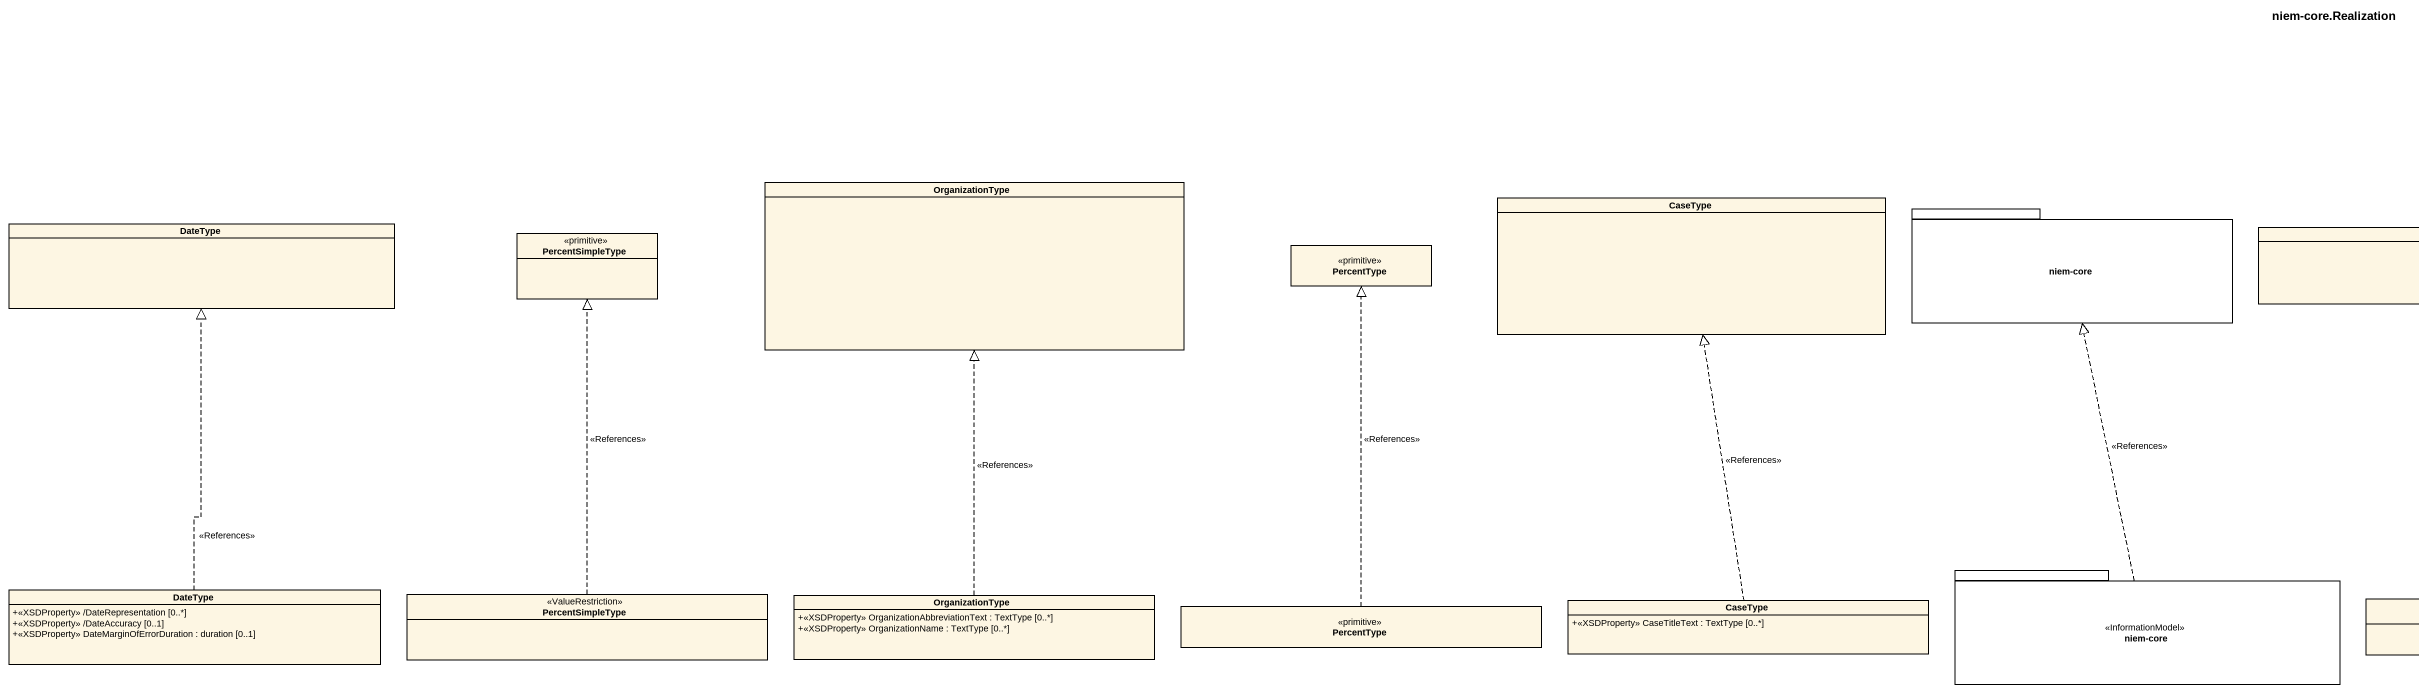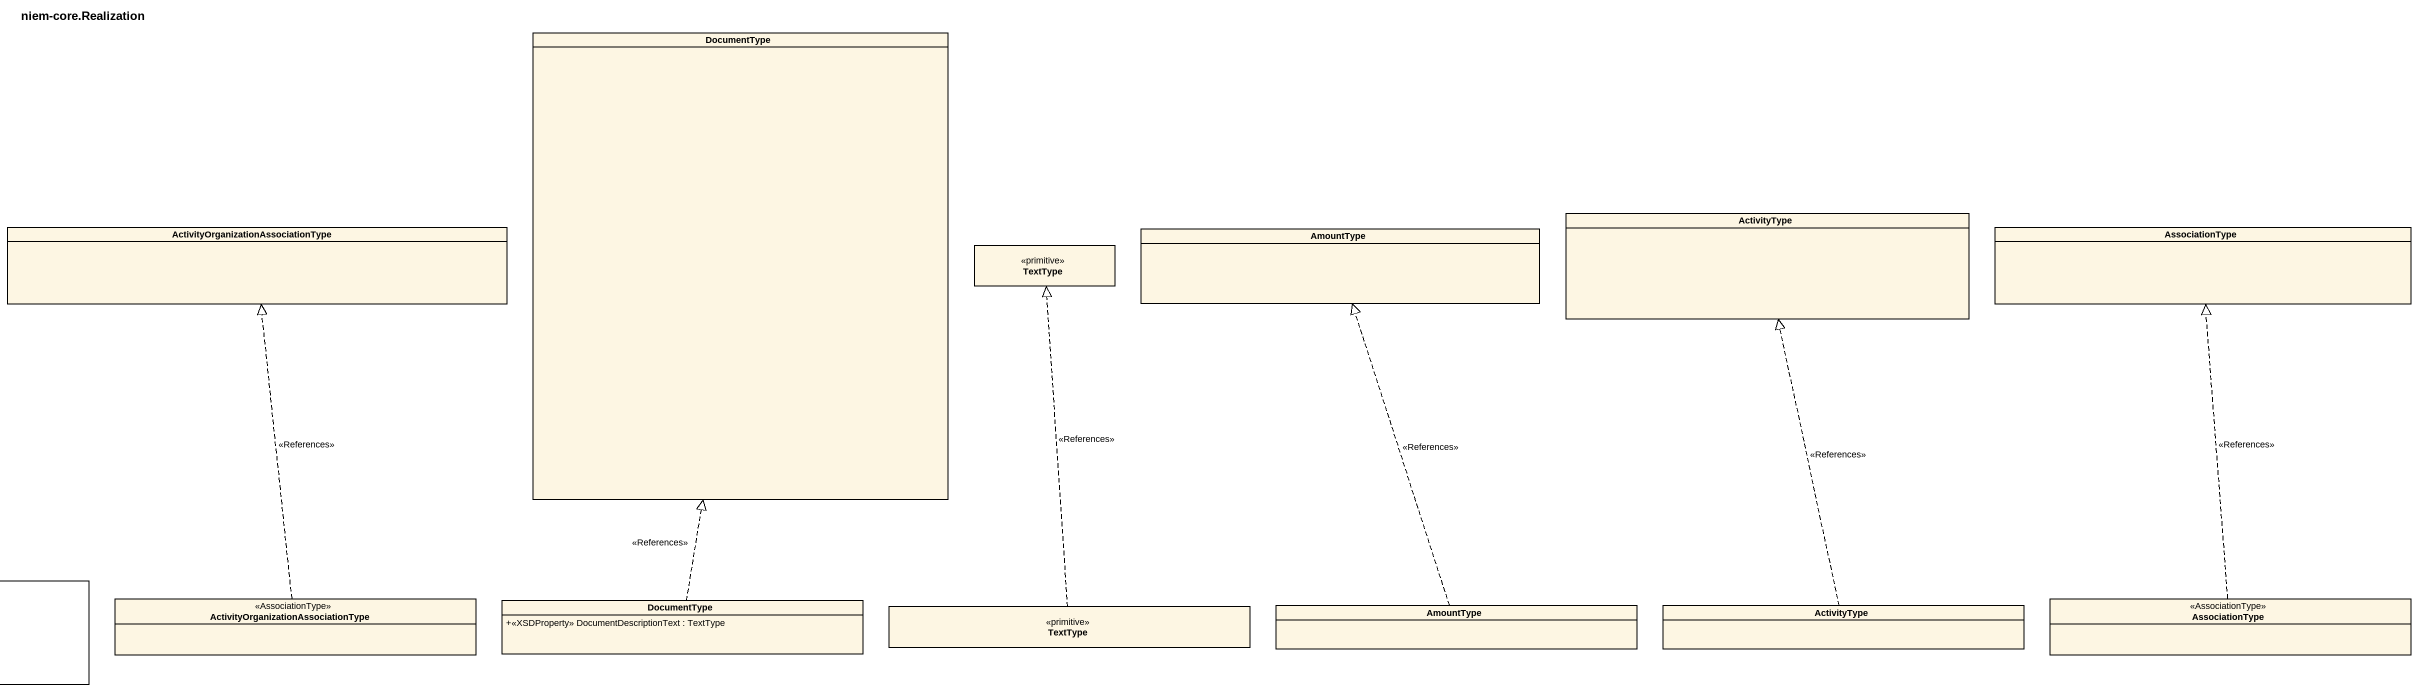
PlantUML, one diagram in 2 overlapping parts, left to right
@startuml
title niem-core.Realization
hide circle
hide empty members
skinparam classAttributeIconSize 0
class DocumentType
class OrganizationType
class DateType
class PercentSimpleType <<primitive>>
class CaseType
package "niem-core" as niem_core {
}
class "ActivityOrganizationAssociationType" as ActivityOrganizationAssociat
class AmountType
class ActivityType
class AssociationType
class PercentType <<primitive>>
class TextType <<primitive>>
package "niem-core" as niem_core_2 <<InformationModel>> {
}
class "DateType" as DateType_2 {
  +<<XSDProperty>> /DateRepresentation [0..*]
  +<<XSDProperty>> /DateAccuracy [0..1]
  +<<XSDProperty>> DateMarginOfErrorDuration : duration [0..1]
}
class "PercentSimpleType" as PercentSimpleType_2 <<ValueRestriction>>
class "OrganizationType" as OrganizationType_2 {
  +<<XSDProperty>> OrganizationAbbreviationText : TextType [0..*]
  +<<XSDProperty>> OrganizationName : TextType [0..*]
}
class "PercentType" as PercentType_2 <<primitive>>
class "CaseType" as CaseType_2 {
  +<<XSDProperty>> CaseTitleText : TextType [0..*]
}
class "ActivityOrganizationAssociationType" as ActivityOrganizationAssociat_2 <<AssociationType>>
class "DocumentType" as DocumentType_2 {
  +<<XSDProperty>> DocumentDescriptionText : TextType
}
class "TextType" as TextType_2 <<primitive>>
class "AmountType" as AmountType_2
class "ActivityType" as ActivityType_2
class "AssociationType" as AssociationType_2 <<AssociationType>>
niem_core_2 .up.|> niem_core : <<References>>
DateType_2 .up.|> DateType : <<References>>
PercentSimpleType_2 .up.|> PercentSimpleType : <<References>>
OrganizationType_2 .up.|> OrganizationType : <<References>>
PercentType_2 .up.|> PercentType : <<References>>
CaseType_2 .up.|> CaseType : <<References>>
ActivityOrganizationAssociat_2 .up.|> ActivityOrganizationAssociat : <<References>>
DocumentType_2 .up.|> DocumentType : <<References>>
TextType_2 .up.|> TextType : <<References>>
AmountType_2 .up.|> AmountType : <<References>>
ActivityType_2 .up.|> ActivityType : <<References>>
AssociationType_2 .up.|> AssociationType : <<References>>
@enduml
